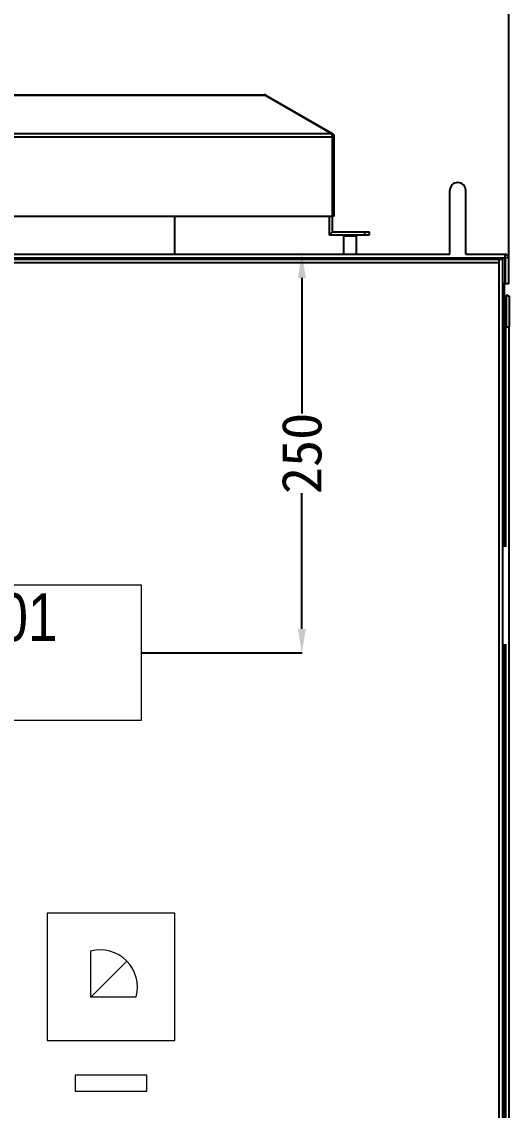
# Model space of a CAD drawing. Extents: x 79822 to 122366, y -56021 to -28815.
# Drawn here: x 82429 to 82734, y -34596 to -33914 of the extents above; entities that cross this region are included whole.
import ezdxf
from ezdxf.enums import TextEntityAlignment as Align

# ---------------------------------------------------------------- set-up
doc = ezdxf.new("R2010")
doc.units = 0
doc.header["$LTSCALE"] = 100
doc.header["$MEASUREMENT"] = 0
doc.layers.add('HLSTK', color=7, linetype='Continuous')
doc.layers.add('细实线', color=7, linetype='Continuous', lineweight=20)
doc.styles.add('HZ', font='arial.ttf', dxfattribs={"width": 0.7})
doc.styles.get("Standard").update_dxf_attribs({"font": ''})
doc.styles.get('Standard').set_extended_font_data('SimSun')
doc.dimstyles.new('ISO-25', dxfattribs={"dimtxt": 35, "dimasz": 35, "dimexe": 1.25, "dimexo": 0.625, "dimtad": 1, "dimtoh": 1, "dimdec": 0, "dimtxsty": 'Standard', "dimcen": 2.5, "dimadec": 0, "dimazin": 0, "dimtfac": 1, "dimtdec": 0, "dimtmove": 0, "dimatfit": 3, "dimfxl": 0, "dimarcsym": 0})
doc.dimstyles.new('STANDARD$0', dxfattribs={"dimtxt": 25, "dimasz": 15, "dimexe": 0.18, "dimexo": 0.0625, "dimgap": 0.09, "dimtad": 0, "dimdec": 0, "dimzin": 0, "dimdsep": 46, "dimtxsty": 'Standard', "dimcen": 0.09, "dimadec": 0, "dimazin": 0, "dimtfac": 1, "dimtdec": 0, "dimtofl": 0, "dimtmove": 0, "dimatfit": 3, "dimfxl": 0, "dimtolj": 1, "dimtzin": 0, "dimarcsym": 0})

# ---------------------------------------------------------------- blocks, each defined once
blk = doc.blocks.new('*D108')
at = {"color": 0, "lineweight": -2}
for p, q in [((81935.35, -34059.14), (81935.35, -33877.56)), ((81970.35, -33878.81), (82699.11, -33878.81)), ((82734.11, -34061.44), (82734.11, -33877.56))]:
    blk.add_line(p, q, dxfattribs=at)
at = {"color": 0}
for points in [[(81970.35, -33872.98), (81970.35, -33884.64), (81935.35, -33878.81)], [(82699.11, -33884.64), (82699.11, -33872.98), (82734.11, -33878.81)]]:
    blk.add_solid(points, dxfattribs=at)
at = {"layer": 'Defpoints', "color": 0}
for p in [(82734.11, -33878.81), (81935.35, -34059.77), (82734.11, -34062.07)]:
    blk.add_point(p, dxfattribs=at)
at = {"color": 0, "insert": (82334.73, -33860.69), "char_height": 35, "attachment_point": 5}
blk.add_mtext('799', dxfattribs=at)
blk = doc.blocks.new('*D104')
at = {"layer": 'Defpoints', "color": 0}
for p in [(82503.5, -34059.6), (82604.37, -34059.6), (82503.5, -34309.6)]:
    blk.add_point(p, dxfattribs=at)
at = {"layer": '细实线', "color": 0, "lineweight": -2}
for p, q in [((82503.56, -34059.6), (82604.55, -34059.6)), ((82604.37, -34074.6), (82604.37, -34159.65)), ((82604.37, -34294.6), (82604.37, -34209.55)), ((82503.56, -34309.6), (82604.55, -34309.6))]:
    blk.add_line(p, q, dxfattribs=at)
at = {"layer": '细实线', "color": 0}
for points in [[(82606.87, -34074.6), (82601.87, -34074.6), (82604.37, -34059.6)], [(82601.87, -34294.6), (82606.87, -34294.6), (82604.37, -34309.6)]]:
    blk.add_solid(points, dxfattribs=at)
at = {"layer": '细实线', "color": 0, "insert": (82604.37, -34184.6), "char_height": 25, "attachment_point": 5, "rotation": 90}
blk.add_mtext('\\A1;250', dxfattribs=at)

msp = doc.modelspace()

# ---------------------------------------------------------------- linework, layer by layer
at = {"color": 7, "linetype": 'Continuous'}
for p, q in [((82087.9, -33960.06), (82581.32, -33960.06)), ((82088.5, -33959.77), (82580.72, -33959.77)), ((82581.32, -33960.06), (82623.01, -33984.13)), ((82581.82, -33960.06), (82581.69, -33960.28)), ((82581.82, -33960.06), (82623.51, -33984.13)), ((82046.21, -33984.13), (82623.01, -33984.13)), ((82623.51, -33984.13), (82623.21, -33984.64)), ((82045.61, -33986.04), (82623.61, -33986.04)), ((82623.61, -34035.77), (82623.61, -33986.04)), ((82624.61, -33986.04), (82623.61, -33986.04)), ((82624.61, -34035.77), (82624.61, -33986.04)), ((82697.11, -34059.77), (82697.11, -34019.77)), ((82707.11, -34059.77), (82707.11, -34019.77)), ((82045.61, -34035.77), (82623.61, -34035.77)), ((82524.61, -34059.77), (82524.61, -34035.77)), ((82621.61, -34047.77), (82621.61, -34035.77)), ((82623.61, -34045.77), (82623.61, -34035.77)), ((82624.61, -34035.77), (82623.61, -34035.77)), ((82621.61, -34047.77), (82623.61, -34045.77)), ((82623.61, -34045.77), (82646.61, -34045.77)), ((82643.61, -34045.77), (82643.61, -34047.77)), ((82646.61, -34045.77), (82646.61, -34047.77)), ((82646.61, -34047.77), (82621.61, -34047.77)), ((82631.11, -34047.77), (82630.61, -34048.27)), ((82630.61, -34059.77), (82630.61, -34048.27)), ((82630.61, -34048.27), (82638.61, -34048.27)), ((82638.11, -34047.77), (82638.61, -34048.27)), ((82638.61, -34059.77), (82638.61, -34048.27)), ((81937.41, -34062.07), (82731.81, -34062.07)), ((81938.41, -34062.77), (82730.41, -34062.77)), ((82728.11, -34065.07), (81940.71, -34065.07)), ((81972.71, -34059.77), (82697.11, -34059.77)), ((82707.11, -34059.77), (82731.81, -34059.77)), ((82728.11, -36037.77), (82728.11, -34062.77)), ((82730.41, -36037.77), (82730.41, -34062.77)), ((82731.81, -34078.27), (82731.81, -34059.77)), ((82732.11, -34078.27), (82732.11, -34062.07)), ((82734.11, -34062.07), (82732.11, -34062.07)), ((82734.11, -34078.27), (82734.11, -34062.07)), ((82731.81, -34078.27), (82730.41, -34078.27)), ((82731.41, -34102.87), (82731.41, -34078.27)), ((82734.11, -34078.27), (82732.11, -34078.27)), ((82732.01, -34102.37), (82732.01, -34086.47)), ((82732.01, -34086.47), (82732.41, -34086.47)), ((82732.41, -34085.77), (82732.41, -34105.27)), ((82732.41, -34085.77), (82734.41, -34085.77)), ((82734.41, -34085.77), (82734.41, -34105.27)), ((82730.41, -34102.87), (82731.51, -34102.87)), ((82732.41, -34104.07), (82730.41, -34104.07)), ((82730.41, -34105.27), (82731.51, -34105.27)), ((82731.51, -34102.87), (82731.51, -34104.07)), ((82731.51, -34243.27), (82731.51, -34105.27)), ((82732.01, -34105.27), (82731.51, -34105.27)), ((82732.01, -34102.37), (82732.41, -34102.37)), ((82732.01, -34105.27), (82732.01, -34243.27)), ((82732.01, -34105.27), (82734.41, -34105.27)), ((82734.41, -36017.27), (82734.41, -34105.27)), ((82731.51, -35143.27), (82731.51, -34304.27)), ((82732.01, -34304.27), (82732.01, -35143.27))]:
    msp.add_line(p, q, dxfattribs=at)
at = {"lineweight": 20}
msp.add_lwpolyline([(82163.5, -34267.1), (82503.5, -34267.1), (82503.5, -34352.1), (82163.5, -34352.1)], close=True, dxfattribs=at)
at = {"color": 7, "linetype": 'Continuous'}
for centre, radius, start, end in [((82580.72, -33961.97), 2.2, 60, 90), ((82622.41, -33986.04), 2.2, 0, 60), ((82596.32, -33992.79), 28.1, 15.01102, 15.48387), ((82702.11, -34019.77), 5, 0, 180), ((82731.81, -34062.07), 2.3, 0, 90), ((82731.81, -34062.07), 0.3, 0, 90), ((82733.21, -34086.47), 1.2, 32.72727, 180), ((82731.51, -34102.37), 0.5, 270, 0), ((82731.51, -34102.37), 1.7, 270, 302.25947)]:
    msp.add_arc(centre, radius, start, end, dxfattribs=at)
for points, start_tangent, end_tangent in [([(82580.92, -33959.8), (82580.72, -33959.77)], (-0.949224, 0.3146), (-1, 0)), ([(82581.12, -33959.9), (82580.92, -33959.8)], (-0.835895, 0.548889), (-0.949224, 0.3146)), ([(82581.32, -33960.06), (82581.12, -33959.9)], (-0.721412, 0.692506), (-0.835895, 0.548889)), ([(82623.01, -33984.13), (82623.21, -33984.62)], (0.461961, -0.8869), (0.319262, -0.947666)), ([(82623.21, -33984.62), (82623.41, -33985.29)], (0.319262, -0.947666), (0.267211, -0.963638)), ([(82623.47, -33985.51), (82623.61, -33986.04)], (0.259249, -0.96581), (0.252028, -0.96772))]:
    msp.add_spline(points, degree=3, dxfattribs=dict(at, start_tangent=start_tangent, end_tangent=end_tangent))
at = {"layer": '细实线', "color": 7}
for p, q in [((82471.88, -34496.68), (82471.88, -34525.25)), ((82471.88, -34496.68), (82471.88, -34525.25)), ((82472.17, -34525.25), (82494.52, -34502.93)), ((82472.17, -34525.25), (82494.52, -34502.93)), ((82471.88, -34525.25), (82500.47, -34525.25)), ((82471.88, -34525.25), (82500.47, -34525.25))]:
    msp.add_line(p, q, dxfattribs=at)
for points in [[(82444.67, -34552.77), (82524.67, -34552.77), (82524.67, -34472.77), (82444.67, -34472.77)], [(82444.67, -34552.77), (82524.67, -34552.77), (82524.67, -34472.77), (82444.67, -34472.77)], [(82462.17, -34584.44), (82507.17, -34584.44), (82507.17, -34574.44), (82462.17, -34574.44)], [(82462.17, -34584.44), (82507.17, -34584.44), (82507.17, -34574.44), (82462.17, -34574.44)]]:
    msp.add_lwpolyline(points, close=True, dxfattribs=at)
msp.add_arc((82477.8, -34519.35), 23.43, 345.4011, 104.64627, dxfattribs=at)
msp.add_arc((82477.8, -34519.35), 23.43, 345.4011, 104.64627, dxfattribs=at)

# ---------------------------------------------------------------- texts
at = {"layer": 'HLSTK', "color": 7, "style": 'HZ', "width": 0.8}
msp.add_text('B.POWER_01', height=30, dxfattribs=at).set_placement((82344.12, -34302.27), align=Align.CENTER)

# ---------------------------------------------------------------- dimensions: what is measured, and where the dimension line sits
at = {"color": 3}
dim = msp.add_linear_dim(base=(82734.11, -33878.81), p1=(81935.35, -34059.77), p2=(82734.11, -34062.07), dimstyle='ISO-25', dxfattribs=at)
dim.commit()
dim.dimension.update_dxf_attribs({"geometry": '*D108', "text_midpoint": (82334.73, -33860.69)})
at = {"layer": '细实线', "color": 3}
dim = msp.add_linear_dim(base=(82604.37, -34059.6), p1=(82503.5, -34309.6), p2=(82503.5, -34059.6), angle=90, dimstyle='STANDARD$0', dxfattribs=at)
dim.commit()
dim.dimension.update_dxf_attribs({"geometry": '*D104', "text_midpoint": (82604.37, -34184.6)})

doc.saveas('drawing.dxf')
